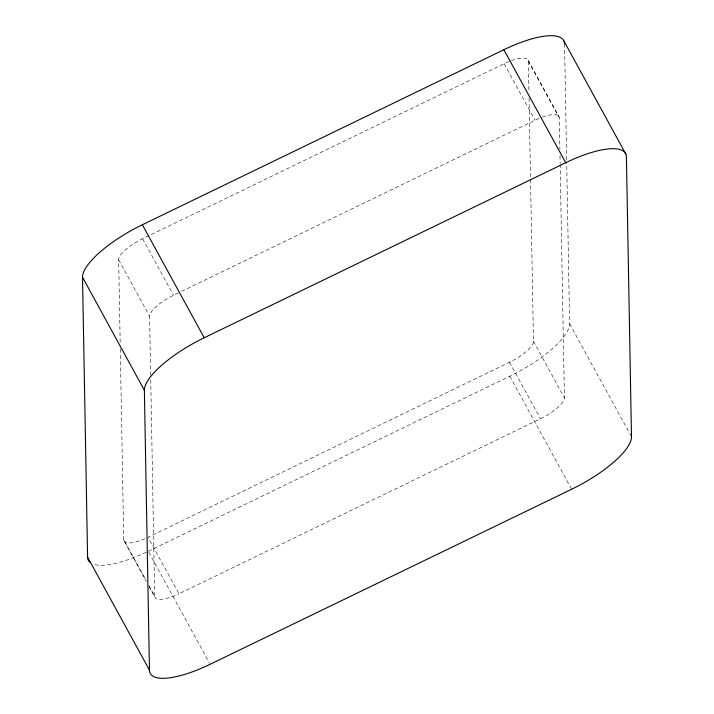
<?xml version="1.0" encoding="UTF-8"?>
<svg xmlns="http://www.w3.org/2000/svg" width="714" height="714" viewBox="0 0 714 714"><rect width="100%" height="100%" fill="white"/><g stroke="black" fill="none" stroke-linecap="round" stroke-linejoin="round"><path stroke-width="0.54" stroke-dasharray="3.57 2.68" d="M120.166 342.256L118.667 259.744A27.096 8.372 -28.7 0 1 142.595 238.753L504.12 63.716A27.096 8.372 -28.7 0 1 510.358 61.011M150.672 375.35L149.601 316.248A27.096 8.372 -28.7 0 1 173.529 295.248L180.544 291.856M181.543 291.374L535.054 120.22A27.096 8.372 -28.7 0 1 540.275 117.908M529.056 98.166L533.465 341.247A27.096 8.372 -28.7 0 1 509.537 362.248L148.012 537.285L178.946 593.78L540.471 418.752A27.096 8.372 -28.7 0 0 564.399 397.752L560.169 164.711M148.271 551.279L509.787 376.242A67.732 20.929 -28.7 0 0 569.62 323.745L566.684 162.06M528.155 60.253L559.089 116.757M511.367 60.636A27.096 8.372 -28.7 0 1 528.387 61.377L559.321 117.872L559.883 149.101M504.12 63.716L535.054 120.22M569.62 323.745L630.953 435.772M533.465 341.247L564.399 397.752M509.537 362.248L540.471 418.752M509.787 376.242L571.655 489.242M142.595 238.753L173.529 295.248M118.667 259.744L149.601 316.248M148.807 552.252L209.604 663.306M120.282 348.95L123.745 539.623L146.147 580.536M148.815 585.409L154.679 596.128A27.096 8.372 -28.7 0 0 178.946 593.78M123.977 540.739L146.37 581.651M149.039 586.524L154.911 597.243M564.542 43.866L566.666 160.953M560.008 155.786L560.151 163.595M528.387 61.377L528.931 91.481M150.752 379.803L154.679 596.128M146.299 552.217A67.732 20.929 -28.7 0 1 93.998 564.435M144.871 538.722A27.096 8.372 -28.7 0 1 123.745 539.623M542.301 117.141A27.096 8.372 -28.7 0 1 559.321 117.872"/><path stroke-width="1.07" d="M89.759 562.168A67.732 20.929 -28.7 0 1 87.59 557.125L82.512 277.246A67.732 20.929 -28.7 0 1 142.345 224.758L503.861 49.721A67.732 20.929 -28.7 0 1 564.542 43.866M149.458 670.134L144.38 390.255A67.732 20.929 -28.7 0 1 204.213 337.758L565.729 162.721A67.732 20.929 -28.7 0 1 626.41 156.875L631.488 436.754A67.732 20.929 -28.7 0 1 571.655 489.242L210.139 664.279A67.732 20.929 -28.7 0 1 149.458 670.134L87.59 557.125M563.971 41.073L625.839 154.081M503.861 49.721L565.729 162.721M142.345 224.758L204.213 337.758M82.512 277.246L144.38 390.255"/></g></svg>
